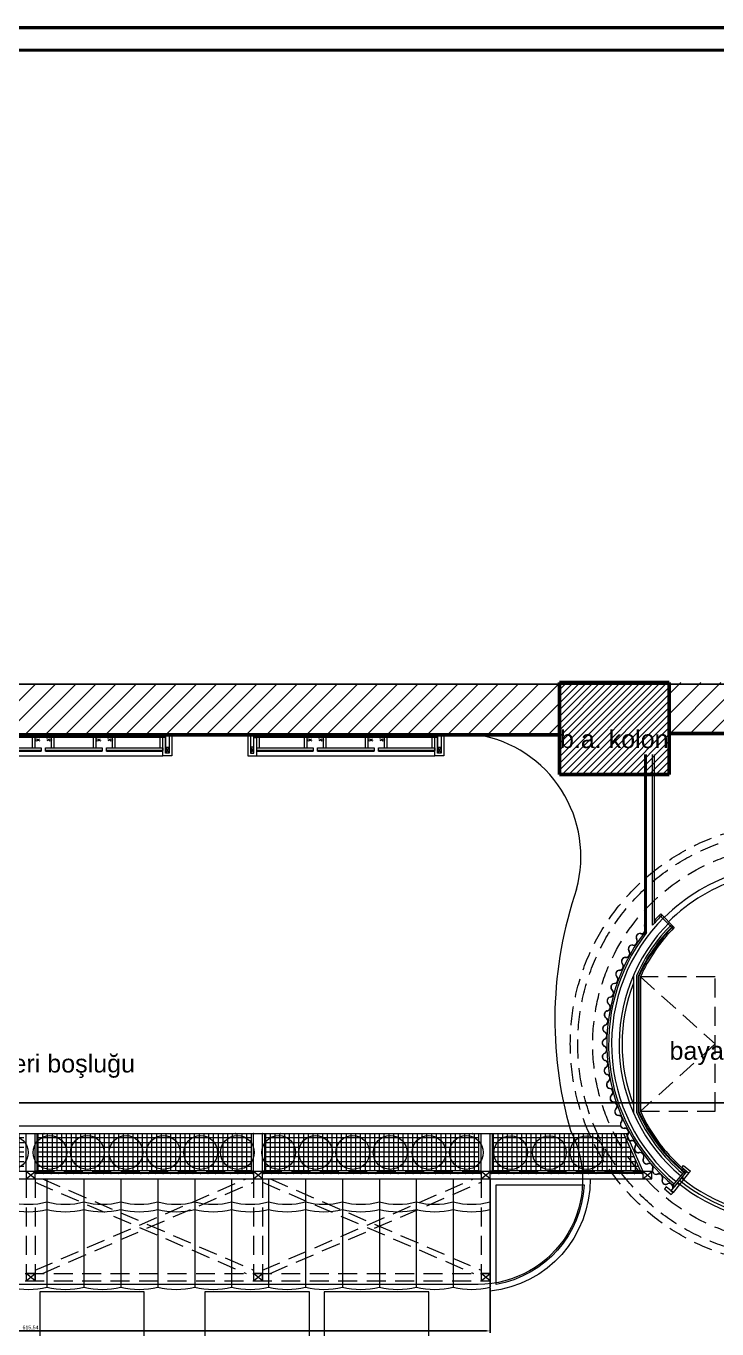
# Model space of a CAD drawing. Header units: millimetres. Extents: x 54215 to 67697, y 23496 to 56611.
# Drawn here: x 65427 to 65889, y 55265 to 56137 of the extents above; entities that cross this region are included whole.
import ezdxf

# ---------------------------------------------------------------- set-up
doc = ezdxf.new("R2010")
doc.units = ezdxf.units.MM
doc.linetypes.add('DASHED', pattern=[19.05, 12.7, -6.35])
for name, color, linetype, lineweight in [('- 0.09', 9, 'Continuous', 9), ('- 0.50', 30, 'Continuous', 50), ('no3_ahsap gorunus arka ince', 53, 'Continuous', 15), ('no3_ahsap gorunus on ince', 32, 'Continuous', 13), ('no3_duvar kaplama', 8, 'Continuous', 0), ('no3_kutu profil gorunus', 8, 'Continuous', 0), ('no3_kutuprofil kesit', 74, 'Continuous', 18), ('no3_mobilya aydınlatma', 50, 'Continuous', 13), ('no3_tefriş arka ince', 65, 'Continuous', 13), ('no3_tefriş izdüşüm', 87, 'Continuous', 15), ('t_yazı', 154, 'Continuous', 25)]:
    doc.layers.add(name, color=color, linetype=linetype, lineweight=lineweight)
doc.layers.add('0 rölöve', color=7, linetype='Continuous', true_color=0xf1380e)
for name, color, linetype, lineweight, true_color in [('no3_ahsap kesit on', 7, 'Continuous', 20, 0xfca103), ('no3_alçıpan kesit', 7, 'Continuous', 20, 0xf5003d), ('no3_sandalye masa', 7, 'Continuous', 15, 0x9e0025), ('no3_tefriş ön ince', 7, 'Continuous', 18, 0x8c1aff)]:
    doc.layers.add(name, color=color, linetype=linetype, lineweight=lineweight, true_color=true_color)
doc.styles.get("Standard").update_dxf_attribs({"font": 'arial.ttf'})
doc.dimstyles.new('ISO-25', dxfattribs={"dimtxt": 2.5, "dimasz": 2.5, "dimexe": 1.25, "dimexo": 0.625, "dimtad": 1, "dimtxsty": 'Standard', "dimcen": 2.5, "dimadec": 0, "dimazin": 0, "dimtfac": 1, "dimtmove": 0, "dimatfit": 3, "dimfxl": 1, "dimarcsym": 0})

# ---------------------------------------------------------------- blocks, each defined once
blk = doc.blocks.new('dwfrtklş')
at = {"layer": 'no3_tefriş ön ince'}
for p, q in [((62895, 26537.61), (62895, 26517.21)), ((62917.02, 26537.61), (63510.55, 26537.61)), ((62917.02, 26537.61), (62917.02, 26517.21)), ((62917.02, 26537.61), (62917.02, 26517.21)), ((62941.75, 26537.61), (62941.75, 26517.21)), ((62966.48, 26537.61), (62966.48, 26517.21)), ((62991.21, 26537.61), (62991.21, 26517.21)), ((63015.94, 26537.61), (63015.94, 26517.21)), ((63040.67, 26537.61), (63040.67, 26517.21)), ((63065.4, 26537.61), (63065.4, 26517.21)), ((63090.13, 26537.61), (63090.13, 26517.21)), ((63114.86, 26537.61), (63114.86, 26517.21)), ((63139.59, 26537.61), (63139.59, 26517.21)), ((63164.32, 26537.61), (63164.32, 26517.21)), ((63189.05, 26537.61), (63189.05, 26517.21)), ((63213.78, 26537.61), (63213.78, 26517.21)), ((63238.51, 26537.61), (63238.51, 26517.21)), ((63263.24, 26537.61), (63263.24, 26517.21)), ((63287.97, 26537.61), (63287.97, 26517.21)), ((63312.7, 26537.61), (63312.7, 26517.21)), ((63337.43, 26537.61), (63337.43, 26517.21)), ((63362.16, 26537.61), (63362.16, 26517.21)), ((63386.89, 26537.61), (63386.89, 26517.21)), ((63411.62, 26537.61), (63411.62, 26517.21)), ((63436.35, 26537.61), (63436.35, 26517.21)), ((63461.08, 26537.61), (63461.08, 26517.21)), ((63485.81, 26537.61), (63485.81, 26517.21)), ((63510.55, 26537.61), (63510.55, 26517.21)), ((62895, 26465.21), (62895, 26517.21)), ((62917.02, 26465.21), (62917.02, 26517.21)), ((62917.02, 26517.21), (62917.02, 26465.21)), ((62941.75, 26517.21), (62941.75, 26465.21)), ((62966.48, 26517.21), (62966.48, 26465.21)), ((62991.21, 26517.21), (62991.21, 26465.21)), ((63015.94, 26517.21), (63015.94, 26465.21)), ((63040.67, 26517.21), (63040.67, 26465.21)), ((63065.4, 26517.21), (63065.4, 26465.21)), ((63090.13, 26517.21), (63090.13, 26465.21)), ((63114.86, 26517.21), (63114.86, 26465.21)), ((63139.59, 26517.21), (63139.59, 26465.21)), ((63164.32, 26517.21), (63164.32, 26465.21)), ((63189.05, 26517.21), (63189.05, 26465.21)), ((63213.78, 26517.21), (63213.78, 26465.21)), ((63238.51, 26517.21), (63238.51, 26465.21)), ((63263.24, 26517.21), (63263.24, 26465.21)), ((63287.97, 26517.21), (63287.97, 26465.21)), ((63312.7, 26517.21), (63312.7, 26465.21)), ((63337.43, 26517.21), (63337.43, 26465.21)), ((63362.16, 26517.21), (63362.16, 26465.21)), ((63386.89, 26517.21), (63386.89, 26465.21)), ((63411.62, 26517.21), (63411.62, 26465.21)), ((63436.35, 26517.21), (63436.35, 26465.21)), ((63461.08, 26517.21), (63461.08, 26465.21)), ((63485.81, 26517.21), (63485.81, 26465.21)), ((63510.55, 26517.21), (63510.55, 26465.21))]:
    blk.add_line(p, q, dxfattribs=at)
for centre, radius, start, end in [((62906.01, 26559.18), 38.57, 253.41961, 286.58039), ((62906.01, 26554.18), 38.57, 253.41961, 286.58039), ((62929.38, 26569.07), 48.47, 255.219, 284.781), ((62929.38, 26564.07), 48.47, 255.219, 284.781), ((62954.11, 26569.07), 48.47, 255.219, 284.781), ((62954.11, 26564.07), 48.47, 255.219, 284.781), ((62978.84, 26569.07), 48.47, 255.219, 284.781), ((62978.84, 26564.07), 48.47, 255.219, 284.781), ((63003.57, 26569.07), 48.47, 255.219, 284.781), ((63003.57, 26564.07), 48.47, 255.219, 284.781), ((63028.3, 26569.07), 48.47, 255.219, 284.781), ((63028.3, 26564.07), 48.47, 255.219, 284.781), ((63053.03, 26569.07), 48.47, 255.219, 284.781), ((63053.03, 26564.07), 48.47, 255.219, 284.781), ((63077.76, 26569.07), 48.47, 255.219, 284.781), ((63077.76, 26564.07), 48.47, 255.219, 284.781), ((63102.49, 26569.07), 48.47, 255.219, 284.781), ((63102.49, 26564.07), 48.47, 255.219, 284.781), ((63127.22, 26569.07), 48.47, 255.219, 284.781), ((63127.22, 26564.07), 48.47, 255.219, 284.781), ((63151.95, 26569.07), 48.47, 255.219, 284.781), ((63151.95, 26564.07), 48.47, 255.219, 284.781), ((63176.68, 26569.07), 48.47, 255.219, 284.781), ((63176.68, 26564.07), 48.47, 255.219, 284.781), ((63201.42, 26569.07), 48.47, 255.219, 284.781), ((63201.42, 26564.07), 48.47, 255.219, 284.781), ((63226.15, 26569.07), 48.47, 255.219, 284.781), ((63226.15, 26564.07), 48.47, 255.219, 284.781), ((63250.88, 26569.07), 48.47, 255.219, 284.781), ((63250.88, 26564.07), 48.47, 255.219, 284.781), ((63275.61, 26569.07), 48.47, 255.219, 284.781), ((63275.61, 26564.07), 48.47, 255.219, 284.781), ((63300.34, 26569.07), 48.47, 255.219, 284.781), ((63300.34, 26564.07), 48.47, 255.219, 284.781), ((63325.07, 26569.07), 48.47, 255.219, 284.781), ((63325.07, 26564.07), 48.47, 255.219, 284.781), ((63349.8, 26569.07), 48.47, 255.219, 284.781), ((63349.8, 26564.07), 48.47, 255.219, 284.781), ((63374.53, 26569.07), 48.47, 255.219, 284.781), ((63374.53, 26564.07), 48.47, 255.219, 284.781), ((63399.26, 26569.07), 48.47, 255.219, 284.781), ((63399.26, 26564.07), 48.47, 255.219, 284.781), ((63423.99, 26569.07), 48.47, 255.219, 284.781), ((63423.99, 26564.07), 48.47, 255.219, 284.781), ((63448.72, 26569.07), 48.47, 255.219, 284.781), ((63448.72, 26564.07), 48.47, 255.219, 284.781), ((63473.45, 26569.07), 48.47, 255.219, 284.781), ((63473.45, 26564.07), 48.47, 255.219, 284.781), ((63498.18, 26569.07), 48.47, 255.219, 284.781), ((63498.18, 26564.07), 48.47, 255.219, 284.781), ((62906.01, 26502.18), 38.57, 253.41961, 286.58039), ((62929.38, 26512.08), 48.47, 255.219, 284.781), ((62954.11, 26512.08), 48.47, 255.219, 284.781), ((62978.84, 26512.08), 48.47, 255.219, 284.781), ((63003.57, 26512.08), 48.47, 255.219, 284.781), ((63028.3, 26512.08), 48.47, 255.219, 284.781), ((63053.03, 26512.08), 48.47, 255.219, 284.781), ((63077.76, 26512.08), 48.47, 255.219, 284.781), ((63102.49, 26512.08), 48.47, 255.219, 284.781), ((63127.22, 26512.08), 48.47, 255.219, 284.781), ((63151.95, 26512.08), 48.47, 255.219, 284.781), ((63176.68, 26512.08), 48.47, 255.219, 284.781), ((63201.42, 26512.08), 48.47, 255.219, 284.781), ((63226.15, 26512.08), 48.47, 255.219, 284.781), ((63250.88, 26512.08), 48.47, 255.219, 284.781), ((63275.61, 26512.08), 48.47, 255.219, 284.781), ((63300.34, 26512.08), 48.47, 255.219, 284.781), ((63325.07, 26512.08), 48.47, 255.219, 284.781), ((63349.8, 26512.08), 48.47, 255.219, 284.781), ((63374.53, 26512.08), 48.47, 255.219, 284.781), ((63399.26, 26512.08), 48.47, 255.219, 284.781), ((63423.99, 26512.08), 48.47, 255.219, 284.781), ((63448.72, 26512.08), 48.47, 255.219, 284.781), ((63473.45, 26512.08), 48.47, 255.219, 284.781), ((63498.18, 26512.08), 48.47, 255.219, 284.781)]:
    blk.add_arc(centre, radius, start, end, dxfattribs=at)
blk = doc.blocks.new('*D484')
at = {"color": 0, "lineweight": -2, "transparency": 16777216}
for p, q in [((65121.87, 55291.99), (65121.87, 55262)), ((65737.42, 55291.99), (65737.42, 55262)), ((65124.37, 55263.25), (65734.92, 55263.25))]:
    blk.add_line(p, q, dxfattribs=at)
at = {"color": 0, "transparency": 16777216}
for points in [[(65124.37, 55263.67), (65124.37, 55262.84), (65121.87, 55263.25)], [(65734.92, 55263.67), (65734.92, 55262.84), (65737.42, 55263.25)]]:
    blk.add_solid(points, dxfattribs=at)
at = {"layer": 'Defpoints', "color": 0, "transparency": 16777216}
for p in [(65121.87, 55292.62), (65737.42, 55292.62), (65737.42, 55263.25)]:
    blk.add_point(p, dxfattribs=at)
at = {"color": 0, "transparency": 16777216, "insert": (65429.64, 55265.38), "char_height": 2.5, "attachment_point": 5}
blk.add_mtext('615,54', dxfattribs=at)

msp = doc.modelspace()

# ---------------------------------------------------------------- hatches: boundary and pattern name
at = {"layer": '- 0.09'}
h = msp.add_hatch(dxfattribs=at)
h.set_pattern_fill('ANSI31', color=256)
h.set_pattern_definition([(45, (63876.2593, 54031.6953), (-2.245064, 2.245064), [])])
h.paths.add_polyline_path([(65171.871, 55701.686), (65098.871, 55701.686), (65098.871, 55640.186), (65171.871, 55640.186)])
h.paths.add_polyline_path([(65857.371, 55697.186), (65783.871, 55697.186), (65783.871, 55635.686), (65857.371, 55635.686)])
h.paths.add_polyline_path([(66438.871, 55696.186), (66365.371, 55696.186), (66365.371, 55634.686), (66438.871, 55634.686)])
h.paths.add_polyline_path([(66435.871, 54908.686), (66362.871, 54908.686), (66362.871, 54847.186), (66435.871, 54847.186)])
h.paths.add_polyline_path([(65857.371, 54909.686), (65784.371, 54909.686), (65784.371, 54848.186), (65857.371, 54848.186)])
h.paths.add_polyline_path([(65171.871, 54903.686), (65098.871, 54903.686), (65098.871, 54842.186), (65171.871, 54842.186)])
h = msp.add_hatch(dxfattribs=at)
h.set_pattern_fill('ANSI31', color=256, scale=3)
h.set_pattern_definition([(45, (63876.259, 54031.695), (-6.735192, 6.735192), [])])
h.paths.add_polyline_path([(66620.871, 55025.089), (66620.871, 55001.797)], flags=17)
h.paths.add_polyline_path([(66365.371, 55696.186), (65857.371, 55697.186), (65857.371, 55663.186), (66365.371, 55663.186)])
h.paths.add_polyline_path([(65171.871, 54847.186), (66362.871, 54847.186), (66362.871, 54878.686), (65857.371, 54878.686), (65857.371, 54848.186), (65784.371, 54848.186), (65784.371, 54878.686), (65171.871, 54878.686)])
h.paths.add_polyline_path([(65783.871, 55696.186), (65171.871, 55696.186), (65171.871, 55662.186), (65783.871, 55662.186)])
h.paths.add_polyline_path([(66435.871, 54847.186), (66659.886, 54847.186), (66659.886, 55696.186), (66438.871, 55696.186), (66438.871, 55659.186), (66574.371, 55659.186), (66574.371, 55650.686), (66620.871, 55650.686), (66620.871, 54913.186), (66598.935, 54913.186), (66598.935, 54878.686), (66435.871, 54878.686)])
at = {"layer": 'no3_duvar kaplama'}
h = msp.add_hatch(dxfattribs=at)
h.set_pattern_fill('NET', color=256)
h.set_pattern_definition([(9e-15, (2226.8703, 28827.4044), (0, 3.175), []), (90, (2226.8703, 28827.4044), (-3.175, 2e-16), [])])
edge = h.paths.add_edge_path(flags=17)
edge.add_line((65792.224, 55395.228), (65738.916, 55395.228))
edge.add_line((65738.916, 55395.228), (65738.916, 55370.483))
edge.add_line((65738.916, 55370.483), (65799.107, 55370.483))
edge.add_arc((65729.371, 55364.414), 70, 4.974218, 26.116889)
edge = h.paths.add_edge_path()
edge.add_line((65827.144, 55394.923), (65792.224, 55395.228))
edge.add_arc((65729.371, 55364.414), 70, 4.974218, 26.116889, ccw=False)
edge.add_line((65799.107, 55370.483), (65838.169, 55370.178))
edge.add_line((65838.169, 55370.178), (65827.144, 55394.923))
h.paths.add_polyline_path([(65729.916, 55395.228), (65586.529, 55395.228), (65586.529, 55370.483), (65729.916, 55370.483)], flags=17)
h.paths.add_polyline_path([(65577.529, 55395.228), (65434.143, 55395.228), (65434.143, 55370.483), (65577.529, 55370.483)], flags=17)
h.paths.add_polyline_path([(65425.143, 55395.228), (65281.757, 55395.228), (65281.757, 55370.483), (65425.143, 55370.483)], flags=17)
edge = h.paths.add_edge_path()
edge.add_line((65824.768, 55395.228), (65121.871, 55395.228))
edge.add_line((65272.757, 55370.483), (65272.757, 55395.228))
edge.add_line((65272.757, 55370.483), (65129.371, 55370.483))
edge.add_line((65129.371, 55370.483), (65129.371, 55395.228))

# ---------------------------------------------------------------- linework, layer by layer
at = {"layer": '- 0.50'}
for p, q in [((65783.871, 55697.186), (65783.871, 55635.686)), ((65783.871, 55697.186), (65857.371, 55697.186)), ((65857.371, 55635.686), (65857.371, 55697.186)), ((65171.871, 55662.186), (65783.871, 55662.186)), ((65857.371, 55663.186), (66365.371, 55663.186)), ((65783.871, 55635.686), (65857.371, 55635.686))]:
    msp.add_line(p, q, dxfattribs=at)
for p, q in [((65436.724, 55651.286), (65398.93, 55651.286)), ((65436.724, 55651.686), (65436.724, 55651.286)), ((65618.878, 55651.286), (65581.083, 55651.286)), ((65618.878, 55651.686), (65618.878, 55651.286))]:
    msp.add_line(p, q)
at = {"color": 252, "const_width": 2.135}
for points in [[(67696.405, 54335.49), (63890.865, 54335.49), (63890.865, 56135.49), (67696.405, 56135.49), (67696.405, 54996.442, -0.4142136), (67671.318, 54971.355), (67292.512, 54971.355, 0.4142136), (67282.477, 54961.321), (67282.477, 54717.483, 0.4142136), (67292.512, 54707.448), (67671.318, 54707.448, -0.4142136), (67696.405, 54682.362), (67696.405, 54335.49)], [(67681.353, 54996.442, -0.4142136), (67671.318, 54986.407), (67292.512, 54986.407, 0.4142136), (67267.426, 54961.321), (67267.426, 54717.483, 0.4142136), (67292.512, 54692.397), (67671.318, 54692.397, -0.4142136), (67681.353, 54682.362), (67681.353, 54350.542), (63905.917, 54350.542), (63905.917, 56120.438), (67681.353, 56120.438), (67681.353, 54996.442)]]:
    msp.add_lwpolyline(points, format="xyb", dxfattribs=at)
for points in [[(65439.724, 55651.686), (65439.724, 55651.286), (65477.519, 55651.286), (65477.519, 55651.686)], [(65480.519, 55651.686), (65480.519, 55651.286), (65518.314, 55651.286)], [(65621.878, 55651.686), (65621.878, 55651.286), (65659.672, 55651.286), (65659.672, 55651.686)], [(65662.672, 55651.686), (65662.672, 55651.286), (65700.467, 55651.286)]]:
    msp.add_lwpolyline(points)
for p in [(65438.643, 55395.228), (65567.029, 55395.228), (65579.029, 55395.228), (65585.029, 55395.228), (65597.029, 55395.228), (65725.416, 55395.228), (65806.148, 55395.162)]:
    msp.add_point(p)
at = {"layer": '0 rölöve'}
for p, q in [((66365.371, 55696.186), (65171.871, 55696.186)), ((65783.371, 55662.186), (65236.871, 55662.186)), ((66324.143, 55415.897), (64937.258, 55415.897))]:
    msp.add_line(p, q, dxfattribs=at)
at = {"layer": 'no3_ahsap gorunus arka ince'}
for p, q in [((65398.93, 55648.186), (65518.314, 55648.186)), ((65581.083, 55648.186), (65700.467, 55648.186))]:
    msp.add_line(p, q, dxfattribs=at)
at = {"layer": 'no3_ahsap gorunus on ince'}
for points in [[(65737.416, 55364.983), (65804.369, 55364.983, -0.3852539), (65737.416, 55289.846)], [(65741.416, 55360.983), (65800.288, 55360.983, -0.3514859), (65741.416, 55294.443)]]:
    msp.add_lwpolyline(points, format="xyb", close=True, dxfattribs=at)
for radius, start, end in [(119.675, 106.405827, 135), (115.677, 106.405827, 135), (119.675, 230.758693, 272.900521), (117.675, 230.758693, 272.885872), (115.675, 230.758693, 272.870718)]:
    msp.add_arc((65938.669, 55455.303), radius, start, end, dxfattribs=at)
at = {"layer": 'no3_ahsap kesit on'}
for p, q in [((65520.114, 55662.186), (65397.13, 55662.186)), ((65520.114, 55660.386), (65397.13, 55660.386)), ((65430.924, 55653.486), (65430.924, 55660.386)), ((65432.724, 55653.486), (65432.724, 55660.386)), ((65443.724, 55653.486), (65443.724, 55660.386)), ((65445.524, 55653.486), (65445.524, 55660.386)), ((65471.719, 55653.486), (65471.719, 55660.386)), ((65473.519, 55653.486), (65473.519, 55660.386)), ((65484.519, 55653.486), (65484.519, 55660.386)), ((65486.319, 55653.486), (65486.319, 55660.386)), ((65516.514, 55653.486), (65516.514, 55660.386)), ((65520.114, 55660.386), (65518.314, 55660.386)), ((65518.314, 55653.486), (65518.314, 55660.386)), ((65520.114, 55660.386), (65520.114, 55662.186)), ((65524.314, 55662.186), (65522.514, 55662.186)), ((65575.083, 55662.186), (65576.883, 55662.186)), ((65702.267, 55662.186), (65579.283, 55662.186)), ((65579.283, 55660.386), (65579.283, 55662.186)), ((65579.283, 55660.386), (65581.083, 55660.386)), ((65702.267, 55660.386), (65579.283, 55660.386)), ((65581.083, 55653.486), (65581.083, 55660.386)), ((65582.883, 55653.486), (65582.883, 55660.386)), ((65613.078, 55653.486), (65613.078, 55660.386)), ((65614.878, 55653.486), (65614.878, 55660.386)), ((65625.878, 55653.486), (65625.878, 55660.386)), ((65627.678, 55653.486), (65627.678, 55660.386)), ((65653.872, 55653.486), (65653.872, 55660.386)), ((65655.672, 55653.486), (65655.672, 55660.386)), ((65666.672, 55653.486), (65666.672, 55660.386)), ((65668.472, 55653.486), (65668.472, 55660.386)), ((65698.667, 55653.486), (65698.667, 55660.386)), ((65702.267, 55660.386), (65700.467, 55660.386)), ((65700.467, 55653.486), (65700.467, 55660.386)), ((65702.267, 55660.386), (65702.267, 55662.186)), ((65706.467, 55662.186), (65704.667, 55662.186)), ((65864.053, 55361.098), (65862.651, 55362.227)), ((65867.211, 55364.976), (65865.808, 55366.104)), ((65858.484, 55357.132), (65859.878, 55355.993))]:
    msp.add_line(p, q, dxfattribs=at)
for points in [[(65524.314, 55662.186), (65524.314, 55648.186), (65518.314, 55648.186), (65518.314, 55660.386)], [(65522.514, 55662.186), (65522.514, 55649.986), (65520.114, 55649.986), (65520.114, 55660.386)], [(65575.083, 55662.186), (65575.083, 55648.186), (65581.083, 55648.186), (65581.083, 55660.386)], [(65576.883, 55662.186), (65576.883, 55649.986), (65579.283, 55649.986), (65579.283, 55660.386)], [(65706.467, 55662.186), (65706.467, 55648.186), (65700.467, 55648.186), (65700.467, 55660.386)], [(65704.667, 55662.186), (65704.667, 55649.986), (65702.267, 55649.986), (65702.267, 55660.386)], [(65868.945, 55369.938), (65858.484, 55357.132)], [(65870.339, 55368.8), (65859.878, 55355.993)]]:
    msp.add_lwpolyline(points, dxfattribs=at)
for points in [[(65398.93, 55653.486), (65436.724, 55653.486), (65436.724, 55651.686), (65398.93, 55651.686)], [(65439.724, 55653.486), (65477.519, 55653.486), (65477.519, 55651.686), (65439.724, 55651.686)], [(65480.519, 55653.486), (65518.314, 55653.486), (65518.314, 55651.686), (65480.519, 55651.686)], [(65581.083, 55653.486), (65618.878, 55653.486), (65618.878, 55651.686), (65581.083, 55651.686)], [(65621.878, 55653.486), (65659.672, 55653.486), (65659.672, 55651.686), (65621.878, 55651.686)], [(65662.672, 55653.486), (65700.467, 55653.486), (65700.467, 55651.686), (65662.672, 55651.686)], [(65871.477, 55370.194), (65870.339, 55368.8), (65865.692, 55372.595), (65866.83, 55373.989)], [(65858.74, 55354.599), (65859.878, 55355.993), (65855.231, 55359.788), (65854.093, 55358.394)]]:
    msp.add_lwpolyline(points, close=True, dxfattribs=at)
at = {"layer": 'no3_alçıpan kesit', "lineweight": 13}
for p, q in [((65840.971, 55649.013), (65840.971, 55528.24)), ((65840.971, 55528.24), (65840.971, 55649.013)), ((65842.171, 55529.82), (65842.171, 55649.013)), ((65846.171, 55534.731), (65846.171, 55649.013)), ((65847.371, 55536.108), (65847.371, 55649.013)), ((65850.761, 55541.514), (65859.883, 55532.393)), ((65851.609, 55542.363), (65860.731, 55533.241)), ((65835.353, 55500.876), (65835.353, 55409.731)), ((65836.553, 55500.622), (65836.553, 55409.984)), ((65867.07, 55369.541), (65859.855, 55360.706)), ((65867.996, 55368.777), (65860.784, 55359.947))]:
    msp.add_line(p, q, dxfattribs=at)
for radius, start, end in [(121.921, 135, 139.347448), (123.121, 135, 137.862183), (123.121, 142.515173, 230.758693), (121.921, 142.324242, 230.194754), (112.921, 135, 156.197859), (111.721, 135, 156.068489), (112.921, 203.802141, 230.149806), (111.721, 203.931511, 230.758693)]:
    msp.add_arc((65938.669, 55455.303), radius, start, end, dxfattribs=at)
at = {"layer": 'no3_duvar kaplama'}
for p, q in [((65841.192, 55535.883), (65841.089, 55535.955)), ((65838.385, 55529.13), (65838.186, 55529.161)), ((65838.404, 55529.255), (65838.205, 55529.285)), ((65840.927, 55533.15), (65841.023, 55532.973)), ((65841.037, 55533.21), (65841.133, 55533.033)), ((65832.916, 55521.363), (65832.717, 55521.394)), ((65832.935, 55521.487), (65832.736, 55521.518)), ((65835.553, 55525.206), (65835.457, 55525.383)), ((65835.664, 55525.266), (65835.568, 55525.443)), ((65828.142, 55513.202), (65827.942, 55513.215)), ((65828.151, 55513.327), (65827.95, 55513.341)), ((65830.438, 55517.259), (65830.327, 55517.427)), ((65830.542, 55517.328), (65830.431, 55517.496)), ((65824.102, 55504.713), (65823.9, 55504.709)), ((65824.104, 55504.587), (65823.903, 55504.583)), ((65826.035, 55508.83), (65825.91, 55508.987)), ((65826.133, 55508.908), (65826.008, 55509.065)), ((65820.644, 55495.856), (65820.445, 55495.822)), ((65820.665, 55495.732), (65820.466, 55495.699)), ((65822.3, 55500.096), (65822.164, 55500.245)), ((65822.393, 55500.181), (65822.257, 55500.33)), ((65817.884, 55486.761), (65817.689, 55486.713)), ((65817.914, 55486.639), (65817.719, 55486.591)), ((65819.21, 55491.116), (65819.063, 55491.254)), ((65819.296, 55491.208), (65819.149, 55491.345)), ((65815.843, 55477.479), (65815.652, 55477.416)), ((65815.882, 55477.359), (65815.691, 55477.297)), ((65816.825, 55481.924), (65816.668, 55482.05)), ((65816.903, 55482.022), (65816.746, 55482.148)), ((65814.479, 55468.071), (65814.295, 55467.99)), ((65814.53, 55467.956), (65814.345, 55467.875)), ((65815.138, 55472.577), (65814.972, 55472.691)), ((65815.209, 55472.681), (65815.043, 55472.795)), ((65814.033, 55458.579), (65813.853, 55458.489)), ((65814.089, 55458.466), (65813.909, 55458.376)), ((65814.25, 55463.125), (65814.074, 55463.222)), ((65814.311, 55463.234), (65814.134, 55463.332)), ((65814.053, 55453.627), (65813.872, 55453.715)), ((65814.071, 55449.079), (65813.89, 55448.989)), ((65814.108, 55453.74), (65813.927, 55453.828)), ((65814.127, 55448.966), (65813.947, 55448.876)), ((65812.544, 55446.597), (65812.418, 55446.596)), ((65812.553, 55446.458), (65812.429, 55446.441)), ((65814.409, 55444.212), (65814.218, 55444.276)), ((65814.449, 55444.331), (65814.258, 55444.395)), ((65815.021, 55439.705), (65814.854, 55439.592)), ((65815.092, 55439.601), (65814.925, 55439.488)), ((65815.688, 55434.798), (65815.497, 55434.862)), ((65815.728, 55434.917), (65815.537, 55434.981)), ((65816.532, 55430.326), (65816.371, 55430.205)), ((65816.607, 55430.226), (65816.446, 55430.105)), ((65817.444, 55425.459), (65817.251, 55425.513)), ((65817.478, 55425.58), (65817.285, 55425.634)), ((65818.721, 55421.087), (65818.572, 55420.951)), ((65818.806, 55420.995), (65818.657, 55420.859)), ((65820.098, 55416.331), (65819.9, 55416.366)), ((65820.12, 55416.454), (65819.922, 55416.49)), ((65821.686, 55412.064), (65821.547, 55411.918)), ((65821.777, 55411.978), (65821.639, 55411.832)), ((65823.405, 55407.42), (65823.205, 55407.442)), ((65823.418, 55407.545), (65823.218, 55407.566)), ((65825.321, 55403.291), (65825.194, 55403.134)), ((65825.418, 55403.212), (65825.292, 55403.055)), ((65827.398, 55398.796), (65827.196, 55398.801)), ((65827.401, 55398.921), (65827.2, 55398.927)), ((65829.625, 55394.825), (65829.511, 55394.659)), ((65829.729, 55394.754), (65829.615, 55394.588)), ((65832.034, 55390.628), (65831.834, 55390.604)), ((65832.049, 55390.503), (65831.849, 55390.479)), ((65834.534, 55386.694), (65834.431, 55386.52)), ((65834.642, 55386.63), (65834.539, 55386.456)), ((65837.226, 55382.655), (65837.029, 55382.614)), ((65837.252, 55382.532), (65837.055, 55382.491)), ((65840.061, 55378.955), (65839.974, 55378.774)), ((65840.174, 55378.901), (65840.088, 55378.72)), ((65843.084, 55375.234), (65842.891, 55375.176)), ((65843.12, 55375.114), (65842.927, 55375.056)), ((65846.228, 55371.794), (65846.157, 55371.605)), ((65846.346, 55371.749), (65846.275, 55371.561)), ((65849.576, 55368.299), (65849.383, 55368.241)), ((65849.612, 55368.179), (65849.42, 55368.12)), ((65852.65, 55364.67), (65852.721, 55364.858)), ((65852.767, 55364.626), (65852.838, 55364.814)), ((65853.291, 55362), (65853.199, 55361.915)), ((65853.312, 55361.981), (65853.235, 55361.882)), ((65855.973, 55361.693), (65856.155, 55361.78)), ((65856.028, 55361.579), (65856.209, 55361.667))]:
    msp.add_line(p, q, dxfattribs=at)
at = {"layer": 'no3_duvar kaplama', "lineweight": 13}
for p, q in [((65837.053, 55500.516), (65837.053, 55410.09)), ((65838.053, 55500.303), (65838.053, 55410.303)), ((65867.996, 55368.777), (65868.945, 55369.938))]:
    msp.add_line(p, q, dxfattribs=at)
at = {"layer": 'no3_duvar kaplama', "linetype": 'DASHED'}
for p, q in [((65838.053, 55500.303), (65888.053, 55455.303)), ((65888.053, 55455.303), (65838.053, 55410.303))]:
    msp.add_line(p, q, dxfattribs=at)
msp.add_lwpolyline([(65888.053, 55410.303), (65888.053, 55500.303), (65838.053, 55500.303), (65838.053, 55410.303)], close=True, dxfattribs=at)
at = {"layer": 'no3_duvar kaplama'}
for centre, radius, start, end in [((65843.266, 55534.422), 2.663, 144.850776, 208.524955), ((65843.266, 55534.422), 2.537, 144.850776, 208.524955), ((65837.797, 55526.654), 2.663, 81.176598, 208.524955), ((65837.797, 55526.654), 2.537, 81.176598, 208.524955), ((65838.793, 55531.762), 2.663, 261.176598, 28.524955), ((65838.793, 55531.762), 2.537, 261.176598, 28.524955), ((65832.547, 55518.896), 2.663, 86.141578, 213.489934), ((65832.547, 55518.896), 2.537, 86.141578, 213.489934), ((65833.324, 55523.994), 2.663, 261.176598, 28.524955), ((65833.324, 55523.994), 2.537, 261.176598, 28.524955), ((65827.993, 55510.645), 2.663, 91.169527, 218.517883), ((65827.993, 55510.645), 2.537, 91.169527, 218.517883), ((65828.322, 55515.859), 2.663, 266.141578, 33.489934), ((65828.322, 55515.859), 2.537, 266.141578, 33.489934), ((65824.129, 55502.042), 2.663, 95.099321, 222.447677), ((65824.129, 55502.042), 2.537, 95.099321, 222.447677), ((65824.05, 55507.249), 2.537, 271.169527, 38.517883), ((65824.05, 55507.249), 2.663, 271.169527, 38.517883), ((65820.884, 55493.196), 2.663, 99.487022, 226.835379), ((65820.884, 55493.196), 2.537, 99.487022, 226.835379), ((65820.428, 55498.384), 2.537, 275.099321, 42.447677), ((65820.428, 55498.384), 2.663, 275.099321, 42.447677), ((65818.332, 55484.129), 2.663, 103.973001, 231.321357), ((65818.332, 55484.129), 2.537, 103.973001, 231.321357), ((65817.474, 55489.265), 2.537, 279.487022, 46.835379), ((65817.474, 55489.265), 2.663, 279.487022, 46.835379), ((65816.481, 55474.886), 2.663, 108.142382, 235.490738), ((65816.481, 55474.886), 2.537, 108.142382, 235.490738), ((65815.239, 55479.943), 2.537, 283.973001, 51.321357), ((65815.239, 55479.943), 2.663, 283.973001, 51.321357), ((65815.364, 55465.551), 2.663, 113.666658, 241.015015), ((65815.364, 55465.551), 2.537, 113.666658, 241.015015), ((65813.701, 55470.486), 2.537, 288.142382, 55.490738), ((65813.701, 55470.486), 2.663, 288.142382, 55.490738), ((65815.043, 55456.107), 2.663, 116.552677, 243.901033), ((65815.043, 55456.107), 2.537, 116.552677, 243.901033), ((65813.02, 55460.905), 2.537, 293.666658, 61.015015), ((65813.02, 55460.905), 2.663, 293.666658, 61.015015), ((65815.081, 55446.607), 2.663, 116.552677, 180.226855), ((65815.081, 55446.607), 2.537, 116.552677, 180.226855), ((65812.936, 55451.348), 2.537, 296.552677, 63.901033), ((65812.936, 55451.348), 2.663, 296.552677, 63.901033), ((65815.067, 55446.8), 2.663, 187.733842, 251.40802), ((65815.067, 55446.8), 2.537, 187.733842, 251.40802), ((65813.6, 55441.807), 2.537, 304.059663, 71.40802), ((65813.6, 55441.807), 2.663, 304.059663, 71.40802), ((65816.346, 55437.386), 2.663, 124.059663, 251.40802), ((65816.346, 55437.386), 2.537, 124.059663, 251.40802), ((65815.007, 55432.354), 2.537, 306.945682, 74.294039), ((65815.007, 55432.354), 2.663, 306.945682, 74.294039), ((65817.971, 55428.077), 2.663, 126.945682, 254.294039), ((65817.971, 55428.077), 2.537, 126.945682, 254.294039), ((65817.008, 55422.959), 2.537, 312.469959, 79.818315), ((65817.008, 55422.959), 2.663, 312.469959, 79.818315), ((65820.37, 55418.987), 2.663, 132.469959, 259.818315), ((65820.37, 55418.987), 2.537, 132.469959, 259.818315), ((65819.841, 55413.806), 2.537, 316.63934, 83.987696), ((65819.841, 55413.806), 2.663, 316.63934, 83.987696), ((65823.483, 55410.09), 2.663, 136.63934, 263.987696), ((65823.483, 55410.09), 2.537, 136.63934, 263.987696), ((65823.345, 55404.883), 2.537, 321.125318, 88.473675), ((65823.345, 55404.883), 2.663, 321.125318, 88.473675), ((65827.267, 55401.463), 2.663, 141.125318, 268.473675), ((65827.267, 55401.463), 2.537, 141.125318, 268.473675), ((65827.534, 55396.262), 2.663, 325.51302, 92.861376), ((65827.534, 55396.262), 2.537, 325.51302, 92.861376), ((65831.706, 55393.152), 2.663, 145.51302, 272.861376), ((65831.706, 55393.152), 2.537, 145.51302, 272.861376), ((65832.349, 55387.984), 2.663, 329.442814, 96.79117), ((65832.349, 55387.984), 2.537, 329.442814, 96.79117), ((65836.724, 55385.166), 2.663, 149.442814, 276.79117), ((65836.724, 55385.166), 2.537, 149.442814, 276.79117), ((65837.772, 55380.049), 2.663, 334.470763, 101.819119), ((65837.772, 55380.049), 2.537, 334.470763, 101.819119), ((65842.377, 55377.626), 2.663, 154.470763, 281.819119), ((65842.377, 55377.626), 2.537, 154.470763, 281.819119), ((65843.853, 55372.685), 2.663, 339.435742, 106.784099), ((65843.853, 55372.685), 2.537, 339.435742, 106.784099), ((65848.651, 55370.67), 2.663, 159.435742, 286.784099), ((65848.651, 55370.67), 2.537, 159.435742, 286.784099), ((65850.345, 55365.749), 2.663, 339.435742, 106.784099), ((65850.345, 55365.749), 2.537, 339.435742, 106.784099), ((65855.143, 55363.734), 2.663, 159.435742, 223.109921), ((65855.143, 55363.734), 2.537, 159.435742, 223.109921), ((65854.875, 55363.98), 2.663, 231.981984, 295.656162), ((65854.875, 55363.98), 2.537, 231.981984, 295.656162), ((65857.308, 55359.379), 2.663, 348.307806, 115.656162), ((65857.308, 55359.379), 2.537, 348.307806, 115.656162)]:
    msp.add_arc(centre, radius, start, end, dxfattribs=at)
at = {"layer": 'no3_duvar kaplama', "lineweight": 13}
for radius, start, end in [(111.221, 135, 156.013959), (110.221, 135, 155.903771), (111.221, 203.986041, 230.758693), (110.221, 204.096229, 230.758693)]:
    msp.add_arc((65938.669, 55455.303), radius, start, end, dxfattribs=at)
at = {"layer": 'no3_kutu profil gorunus'}
for p, q in [((65520.314, 55653.986), (65520.314, 55662.186)), ((65579.083, 55653.986), (65579.083, 55662.186)), ((65702.467, 55653.986), (65702.467, 55662.186)), ((65824.908, 55400.228), (65121.871, 55400.228)), ((65829.851, 55395.228), (65121.871, 55395.228)), ((65426.643, 55370.01), (65426.643, 55395.228)), ((65432.643, 55370.01), (65432.643, 55395.228)), ((65434.143, 55370.483), (65434.143, 55395.228)), ((65577.529, 55370.483), (65577.529, 55395.228)), ((65579.029, 55370.01), (65579.029, 55395.228)), ((65585.029, 55370.01), (65585.029, 55395.228)), ((65586.529, 55370.483), (65586.529, 55395.228)), ((65729.916, 55370.483), (65729.916, 55395.228)), ((65731.416, 55370.01), (65731.416, 55395.228)), ((65737.416, 55370.01), (65737.416, 55395.228)), ((65738.916, 55370.483), (65738.916, 55395.228)), ((65838.305, 55369.873), (65827.008, 55395.228)), ((65839.676, 55370.483), (65828.65, 55395.228)), ((65577.529, 55370.483), (65434.143, 55370.483)), ((65729.916, 55370.483), (65586.529, 55370.483)), ((65838.176, 55370.483), (65738.916, 55370.483)), ((65121.871, 55365.01), (65845.676, 55365.01)), ((65579.029, 55368.683), (65432.643, 55368.683)), ((65577.529, 55368.983), (65434.143, 55368.983)), ((65731.416, 55368.683), (65585.029, 55368.683)), ((65729.916, 55368.983), (65586.529, 55368.983)), ((65839.676, 55368.683), (65737.416, 55368.683)), ((65838.176, 55368.983), (65738.916, 55368.983))]:
    msp.add_line(p, q, dxfattribs=at)
at = {"layer": 'no3_kutu profil gorunus', "lineweight": 13}
msp.add_line((65833.353, 55501.295), (65833.353, 55409.311), dxfattribs=at)
at = {"layer": 'no3_kutu profil gorunus', "linetype": 'DASHED'}
for p, q in [((65845.676, 55369.983), (65121.871, 55369.983)), ((65426.643, 55365.01), (65426.643, 55296.71)), ((65432.643, 55365.01), (65432.643, 55296.71)), ((65432.643, 55303.888), (65573.99, 55365.01)), ((65432.643, 55362.831), (65573.99, 55301.71)), ((65437.682, 55365.01), (65579.029, 55303.888)), ((65437.682, 55301.71), (65579.029, 55362.831)), ((65579.029, 55364.983), (65579.029, 55296.683)), ((65585.029, 55365.01), (65585.029, 55296.71)), ((65585.029, 55303.862), (65726.376, 55364.983)), ((65585.029, 55362.804), (65726.376, 55301.683)), ((65590.068, 55364.983), (65731.416, 55303.862)), ((65590.068, 55301.683), (65731.416, 55362.804)), ((65731.416, 55364.983), (65731.416, 55296.683)), ((65737.416, 55364.983), (65737.416, 55296.683)), ((65121.355, 55301.71), (65737.416, 55301.71)), ((65426.643, 55296.71), (65432.643, 55301.71)), ((65432.643, 55296.71), (65426.643, 55301.71)), ((65579.029, 55296.71), (65585.029, 55301.71)), ((65585.029, 55296.71), (65579.029, 55301.71)), ((65731.416, 55296.683), (65737.416, 55301.683)), ((65737.416, 55296.683), (65731.416, 55301.683)), ((65121.355, 55296.71), (65737.416, 55296.71))]:
    msp.add_line(p, q, dxfattribs=at)
for points in [[(65426.643, 55296.71), (65432.643, 55296.71), (65432.643, 55301.71), (65426.643, 55301.71)], [(65579.029, 55296.71), (65585.029, 55296.71), (65585.029, 55301.71), (65579.029, 55301.71)], [(65731.416, 55296.683), (65737.416, 55296.683), (65737.416, 55301.683), (65731.416, 55301.683)]]:
    msp.add_lwpolyline(points, close=True, dxfattribs=at)
at = {"layer": 'no3_kutu profil gorunus', "lineweight": 13}
for radius, start, end in [(119.921, 135, 230.185349), (114.921, 135, 230.160403), (112.921, 158.852707, 201.147293)]:
    msp.add_arc((65938.669, 55455.303), radius, start, end, dxfattribs=at)
at = {"layer": 'no3_kutuprofil kesit'}
for p, q in [((65522.314, 55649.986), (65520.314, 55653.986)), ((65520.314, 55653.986), (65520.314, 55653.986)), ((65520.314, 55649.986), (65522.314, 55653.986)), ((65577.083, 55649.986), (65579.083, 55653.986)), ((65579.083, 55649.986), (65577.083, 55653.986)), ((65579.083, 55653.986), (65579.083, 55653.986)), ((65704.467, 55649.986), (65702.467, 55653.986)), ((65702.467, 55653.986), (65702.467, 55653.986)), ((65702.467, 55649.986), (65704.467, 55653.986)), ((65426.643, 55365.01), (65432.643, 55370.01)), ((65432.643, 55365.01), (65426.643, 55370.01)), ((65434.143, 55370.483), (65432.643, 55368.983)), ((65434.143, 55368.983), (65432.643, 55370.483)), ((65579.029, 55370.483), (65577.529, 55368.983)), ((65579.029, 55368.983), (65577.529, 55370.483)), ((65579.029, 55365.01), (65585.029, 55370.01)), ((65585.029, 55365.01), (65579.029, 55370.01)), ((65586.529, 55370.483), (65585.029, 55368.983)), ((65586.529, 55368.983), (65585.029, 55370.483)), ((65731.416, 55370.483), (65729.916, 55368.983)), ((65731.416, 55368.983), (65729.916, 55370.483)), ((65731.416, 55365.01), (65737.416, 55370.01)), ((65737.416, 55365.01), (65731.416, 55370.01)), ((65738.916, 55370.483), (65737.416, 55368.983)), ((65738.916, 55368.983), (65737.416, 55370.483)), ((65839.676, 55370.483), (65838.176, 55368.983)), ((65839.676, 55368.983), (65838.176, 55370.483)), ((65839.676, 55365.01), (65845.676, 55370.01)), ((65845.676, 55365.01), (65839.676, 55370.01))]:
    msp.add_line(p, q, dxfattribs=at)
for points in [[(65522.314, 55649.986), (65520.314, 55649.986), (65520.314, 55653.986), (65522.314, 55653.986)], [(65577.083, 55649.986), (65579.083, 55649.986), (65579.083, 55653.986), (65577.083, 55653.986)], [(65704.467, 55649.986), (65702.467, 55649.986), (65702.467, 55653.986), (65704.467, 55653.986)], [(65426.643, 55365.01), (65432.643, 55365.01), (65432.643, 55370.01), (65426.643, 55370.01)], [(65434.143, 55370.483), (65434.143, 55368.983), (65432.643, 55368.983), (65432.643, 55370.483)], [(65579.029, 55370.483), (65579.029, 55368.983), (65577.529, 55368.983), (65577.529, 55370.483)], [(65579.029, 55365.01), (65585.029, 55365.01), (65585.029, 55370.01), (65579.029, 55370.01)], [(65586.529, 55370.483), (65586.529, 55368.983), (65585.029, 55368.983), (65585.029, 55370.483)], [(65731.416, 55370.483), (65731.416, 55368.983), (65729.916, 55368.983), (65729.916, 55370.483)], [(65731.416, 55365.01), (65737.416, 55365.01), (65737.416, 55370.01), (65731.416, 55370.01)], [(65738.916, 55370.483), (65738.916, 55368.983), (65737.416, 55368.983), (65737.416, 55370.483)], [(65839.676, 55370.483), (65839.676, 55368.983), (65838.176, 55368.983), (65838.176, 55370.483)], [(65839.676, 55365.01), (65845.676, 55365.01), (65845.676, 55370.01), (65839.676, 55370.01)]]:
    msp.add_lwpolyline(points, close=True, dxfattribs=at)
for centre in [(65433.473, 55368.533), (65438.473, 55368.533), (65443.473, 55368.533), (65448.473, 55368.533), (65453.473, 55368.533), (65458.473, 55368.533), (65463.473, 55368.533), (65468.473, 55368.533), (65473.473, 55368.533), (65478.473, 55368.533), (65483.473, 55368.533), (65488.473, 55368.533), (65493.473, 55368.533), (65498.473, 55368.533), (65503.473, 55368.533), (65508.473, 55368.533), (65513.473, 55368.533), (65518.473, 55368.533), (65523.473, 55368.533), (65528.473, 55368.533), (65533.473, 55368.533), (65538.473, 55368.533), (65543.473, 55368.533), (65548.473, 55368.533), (65553.473, 55368.533), (65558.473, 55368.533), (65563.473, 55368.533), (65568.473, 55368.533), (65573.473, 55368.533), (65578.473, 55368.533), (65585.859, 55368.533), (65590.859, 55368.533), (65595.859, 55368.533), (65600.859, 55368.533), (65605.859, 55368.533), (65610.859, 55368.533), (65615.859, 55368.533), (65620.859, 55368.533), (65625.859, 55368.533), (65630.859, 55368.533), (65635.859, 55368.533), (65640.859, 55368.533), (65645.859, 55368.533), (65650.859, 55368.533), (65655.859, 55368.533), (65660.859, 55368.533), (65665.859, 55368.533), (65670.859, 55368.533), (65675.859, 55368.533), (65680.859, 55368.533), (65685.859, 55368.533), (65690.859, 55368.533), (65695.859, 55368.533), (65700.859, 55368.533), (65705.859, 55368.533), (65710.859, 55368.533), (65715.859, 55368.533), (65720.859, 55368.533), (65725.859, 55368.533), (65730.859, 55368.533), (65738.246, 55368.533), (65743.246, 55368.533), (65748.246, 55368.533), (65753.246, 55368.533), (65758.246, 55368.533), (65763.246, 55368.533), (65768.246, 55368.533), (65773.246, 55368.533), (65778.246, 55368.533), (65783.246, 55368.533), (65788.246, 55368.533), (65793.246, 55368.533), (65798.246, 55368.533), (65803.246, 55368.533), (65808.246, 55368.533), (65824.104, 55368.533), (65829.104, 55368.533), (65834.104, 55368.533), (65839.104, 55368.533)]:
    msp.add_circle(centre, 0.15, dxfattribs=at)
at = {"layer": 'no3_mobilya aydınlatma'}
for p, q in [((65434.683, 55658.977), (65435.816, 55659.446)), ((65434.683, 55658.684), (65435.849, 55658.201)), ((65441.772, 55658.684), (65440.606, 55658.201)), ((65441.772, 55658.977), (65440.64, 55659.446)), ((65475.478, 55658.977), (65476.61, 55659.446)), ((65475.478, 55658.684), (65476.644, 55658.201)), ((65482.567, 55658.684), (65481.401, 55658.201)), ((65482.567, 55658.977), (65481.435, 55659.446)), ((65616.837, 55658.977), (65617.969, 55659.446)), ((65616.837, 55658.684), (65618.003, 55658.201)), ((65623.925, 55658.684), (65622.759, 55658.201)), ((65623.925, 55658.977), (65622.793, 55659.446)), ((65657.631, 55658.977), (65658.764, 55659.446)), ((65657.631, 55658.684), (65658.798, 55658.201)), ((65664.72, 55658.684), (65663.554, 55658.201)), ((65664.72, 55658.977), (65663.588, 55659.446))]:
    msp.add_line(p, q, dxfattribs=at)
for centre in [(65433.575, 55658.809), (65442.88, 55658.809), (65474.37, 55658.809), (65483.675, 55658.809), (65615.728, 55658.809), (65625.034, 55658.809), (65656.523, 55658.809), (65665.828, 55658.809)]:
    msp.add_circle(centre, 0.773, dxfattribs=at)
at = {"layer": 'no3_sandalye masa'}
for points in [[(65505.783, 55289.414), (65435.783, 55289.414), (65435.783, 55209.414), (65505.783, 55209.414)], [(65616.343, 55289.414), (65546.343, 55289.414), (65546.343, 55209.414), (65616.343, 55209.414)], [(65696.343, 55289.414), (65626.343, 55289.414), (65626.343, 55209.414), (65696.343, 55209.414)]]:
    msp.add_lwpolyline(points, close=True, dxfattribs=at)
at = {"layer": 'no3_tefriş arka ince', "linetype": 'DASHED'}
for radius in [147.569, 142.569, 132.569]:
    msp.add_circle((65938.669, 55455.303), radius, dxfattribs=at)
at = {"layer": 'no3_tefriş arka ince'}
for centre in [(65416.683, 55382.685), (65442.603, 55382.685), (65467.674, 55382.685), (65493.586, 55382.685), (65518.657, 55382.685), (65543.55, 55382.685), (65568.203, 55382.685), (65595.855, 55382.685), (65620.509, 55382.685), (65645.402, 55382.685), (65670.473, 55382.685), (65696.384, 55382.685), (65721.455, 55382.685), (65751.205, 55382.619), (65777.117, 55382.619), (65802.188, 55382.619)]:
    msp.add_circle(centre, 11.281, dxfattribs=at)
at = {"layer": 'no3_tefriş izdüşüm'}
for points in [[(65795.24, 55558.911), (65795.24, 55558.911, 0.443741), (65729.371, 55662.186), (65108.871, 55662.186)], [(65791.149, 55397.329), (65791.149, 55397.329, -0.5660525), (65729.371, 55294.414), (65121.356, 55294.414)]]:
    msp.add_lwpolyline(points, format="xyb", dxfattribs=at)
msp.add_arc((66051.25, 55471.587), 270.493, 161.16559, 195.933862, dxfattribs=at)

# ---------------------------------------------------------------- block references
msp.add_blockref('dwfrtklş', (2226.87, 28827.404))

# ---------------------------------------------------------------- texts
at = {"layer": '0 rölöve'}
msp.add_text('b.a. kolon', height=12, dxfattribs=at).set_placement((65784.176, 55653.354))
at = {"layer": 't_yazı', "char_height": 12, "width": 369.49515, "attachment_point": 7}
for s, insert in [('bayan wc', (65857.541, 55441.143)), ('galeri boşluğu', (65395.219, 55432.543))]:
    msp.add_mtext(s, dxfattribs=dict(at, insert=insert))

# ---------------------------------------------------------------- dimensions: what is measured, and where the dimension line sits
dim = msp.add_linear_dim(base=(65737.4155, 55263.2525), p1=(65121.8707, 55292.6173), p2=(65737.4155, 55292.6173), dimstyle='ISO-25')
dim.commit()
dim.dimension.update_dxf_attribs({"geometry": '*D484', "text_midpoint": (65429.6431, 55265.3799)})

doc.saveas('drawing.dxf')
